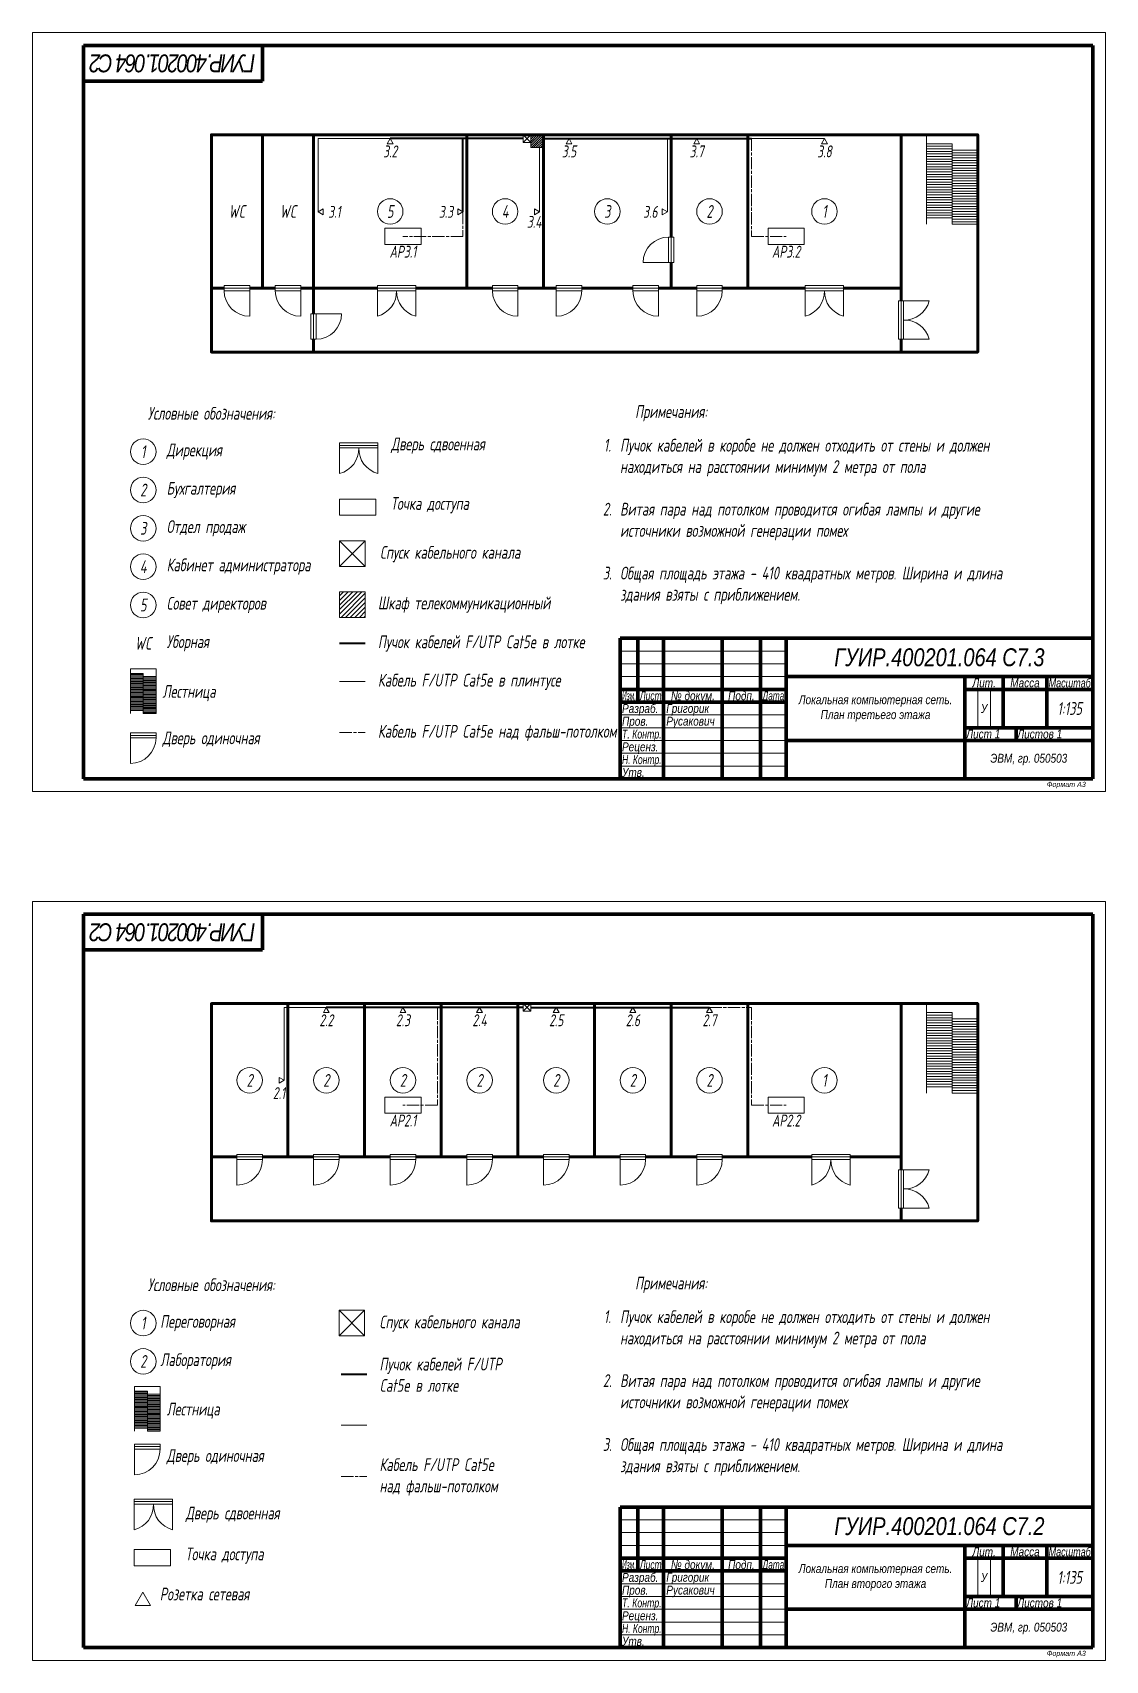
# Model space of a CAD drawing. Header units: inches. Extents: x 0 to 4545, y 0 to 990.
# Drawn here: x 0 to 420, y 353 to 990 of the extents above; entities that cross this region are included whole.
import ezdxf
from ezdxf.enums import TextEntityAlignment as Align

# ---------------------------------------------------------------- set-up
doc = ezdxf.new("R2010")
doc.units = ezdxf.units.IN
doc.header["$LTSCALE"] = 0.2
doc.linetypes.add('ACAD_ISO08W100', pattern=[36, 24, -3, 6, -3])
doc.layers.get('0').update_dxf_attribs({"lineweight": 100})
for name, color, linetype, lineweight in [('2.1 — Текст', 90, 'Continuous', 20), ('Blocks', 3, 'Continuous', 20), ('Twisted Pair', 4, 'Continuous', 20), ('Twisted pair above the ceiling', 4, 'ACAD_ISO08W100', 20), ('Twisted Pair in a tray', 160, 'Continuous', 40), ('Walls', 253, 'Continuous', 60)]:
    doc.layers.add(name, color=color, linetype=linetype, lineweight=lineweight)
doc.layers.add('Layer 1', color=7, linetype='Continuous')
doc.styles.add('Ш-3П', font='ariali.ttf', dxfattribs={"width": 0.8, "height": 3.5})
doc.styles.add('Ш-5', font='ariali.ttf', dxfattribs={"width": 0.8, "height": 5})
doc.styles.add('ШЧ', font='isocpeui.ttf', dxfattribs={"width": 0.7, "height": 5})
picture_1 = doc.add_image_def('image1.png', size_in_pixel=(242, 108))

# ---------------------------------------------------------------- blocks, each defined once
blk = doc.blocks.new('*U262')
at = {"layer": 'Blocks'}
blk.add_line((-2.5, 0), (2.5, 0), dxfattribs=at)
blk = doc.blocks.new('*U263')
at = {"layer": 'Blocks', "color": 0, "linetype": 'ByBlock', "lineweight": -2, "transparency": 16777216}
for p in [(0, 14.5), (0, 14), (0, 13.5), (0, 13), (0, 12.5), (0, 12), (0, 11.5), (0, 11), (0, 10.5), (0, 10), (0, 9.5), (0, 9), (0, 8.5), (0, 8), (0, 7.5), (0, 7), (0, 6.5), (0, 6), (0, 5.5), (0, 5), (0, 4.5), (0, 4), (0, 3.5), (0, 3), (0, 2.5), (0, 2), (0, 1.5), (0, 1), (0, 0.5), (0, 0)]:
    blk.add_blockref('*U262', p, dxfattribs=at)
blk = doc.blocks.new('*U264')
at = {"layer": 'Blocks'}
blk.add_line((-2.5, 0), (2.5, 0), dxfattribs=at)
blk = doc.blocks.new('*U265')
at = {"layer": 'Blocks', "color": 0, "linetype": 'ByBlock', "lineweight": -2, "transparency": 16777216}
for p in [(0, 14.5), (0, 14), (0, 13.5), (0, 13), (0, 12.5), (0, 12), (0, 11.5), (0, 11), (0, 10.5), (0, 10), (0, 9.5), (0, 9), (0, 8.5), (0, 8), (0, 7.5), (0, 7), (0, 6.5), (0, 6), (0, 5.5), (0, 5), (0, 4.5), (0, 4), (0, 3.5), (0, 3), (0, 2.5), (0, 2), (0, 1.5), (0, 1), (0, 0.5), (0, 0)]:
    blk.add_blockref('*U264', p, dxfattribs=at)
blk = doc.blocks.new('*U301')
at = {"layer": 'Blocks'}
blk.add_line((-2.5, 0), (2.5, 0), dxfattribs=at)
blk = doc.blocks.new('*U302')
at = {"layer": 'Blocks', "color": 0, "linetype": 'ByBlock', "lineweight": -2, "transparency": 16777216}
for p in [(0, 14.5), (0, 14), (0, 13.5), (0, 13), (0, 12.5), (0, 12), (0, 11.5), (0, 11), (0, 10.5), (0, 10), (0, 9.5), (0, 9), (0, 8.5), (0, 8), (0, 7.5), (0, 7), (0, 6.5), (0, 6), (0, 5.5), (0, 5), (0, 4.5), (0, 4), (0, 3.5), (0, 3), (0, 2.5), (0, 2), (0, 1.5), (0, 1), (0, 0.5), (0, 0)]:
    blk.add_blockref('*U301', p, dxfattribs=at)
blk = doc.blocks.new('*U299')
at = {"layer": 'Blocks'}
blk.add_line((-2.5, 0), (2.5, 0), dxfattribs=at)
blk = doc.blocks.new('*U300')
at = {"layer": 'Blocks', "color": 0, "linetype": 'ByBlock', "lineweight": -2, "transparency": 16777216}
for p in [(0, 14.5), (0, 14), (0, 13.5), (0, 13), (0, 12.5), (0, 12), (0, 11.5), (0, 11), (0, 10.5), (0, 10), (0, 9.5), (0, 9), (0, 8.5), (0, 8), (0, 7.5), (0, 7), (0, 6.5), (0, 6), (0, 5.5), (0, 5), (0, 4.5), (0, 4), (0, 3.5), (0, 3), (0, 2.5), (0, 2), (0, 1.5), (0, 1), (0, 0.5), (0, 0)]:
    blk.add_blockref('*U299', p, dxfattribs=at)
blk = doc.blocks.new('*U355')
at = {"layer": 'Blocks'}
blk.add_line((-5, 0), (5, 0), dxfattribs=at)
blk = doc.blocks.new('*U356')
at = {"layer": 'Blocks', "color": 0, "linetype": 'ByBlock', "lineweight": -2, "transparency": 16777216}
for p in [(0, 29), (0, 28), (0, 27), (0, 26), (0, 25), (0, 24), (0, 23), (0, 22), (0, 21), (0, 20), (0, 19), (0, 18), (0, 17), (0, 16), (0, 15), (0, 14), (0, 13), (0, 12), (0, 11), (0, 10), (0, 9), (0, 8), (0, 7), (0, 6), (0, 5), (0, 4), (0, 3), (0, 2), (0, 1), (0, 0)]:
    blk.add_blockref('*U355', p, dxfattribs=at)
blk = doc.blocks.new('*U357')
at = {"layer": 'Blocks'}
blk.add_line((-5, 0), (5, 0), dxfattribs=at)
blk = doc.blocks.new('*U358')
at = {"layer": 'Blocks', "color": 0, "linetype": 'ByBlock', "lineweight": -2, "transparency": 16777216}
for p in [(0, 29), (0, 28), (0, 27), (0, 26), (0, 25), (0, 24), (0, 23), (0, 22), (0, 21), (0, 20), (0, 19), (0, 18), (0, 17), (0, 16), (0, 15), (0, 14), (0, 13), (0, 12), (0, 11), (0, 10), (0, 9), (0, 8), (0, 7), (0, 6), (0, 5), (0, 4), (0, 3), (0, 2), (0, 1), (0, 0)]:
    blk.add_blockref('*U357', p, dxfattribs=at)
blk = doc.blocks.new('*U366')
at = {"layer": 'Walls'}
blk.add_line((0, -30), (0, 30), dxfattribs=at)
blk = doc.blocks.new('*U367')
at = {"layer": 'Walls', "color": 0, "linetype": 'ByBlock', "lineweight": -2, "transparency": 16777216}
for p in [(0, 0), (30, 0), (60, 0), (90, 0), (120, 0), (150, 0), (180, 0)]:
    blk.add_blockref('*U366', p, dxfattribs=at)
blk = doc.blocks.new('*U368')
at = {"layer": 'Blocks'}
blk.add_circle((0, 0), 5, dxfattribs=at)
at = {"layer": 'Blocks', "insert": (0, 0), "char_height": 5, "attachment_point": 5, "style": 'ШЧ'}
blk.add_mtext_dynamic_manual_height_columns('2', width=10, gutter_width=90, heights=[0], dxfattribs=at)
blk = doc.blocks.new('*U369')
at = {"layer": 'Walls', "color": 0, "linetype": 'ByBlock', "lineweight": -2, "transparency": 16777216}
for p in [(0, 0), (30, 0), (60, 0), (90, 0), (120, 0), (150, 0), (180, 0)]:
    blk.add_blockref('*U368', p, dxfattribs=at)
blk = doc.blocks.new('*U401')
at = {"layer": 'Blocks'}
blk.add_line((-5, 0), (5, 0), dxfattribs=at)
blk = doc.blocks.new('*U402')
at = {"layer": 'Blocks', "color": 0, "linetype": 'ByBlock', "lineweight": -2, "transparency": 16777216}
for p in [(0, 29), (0, 28), (0, 27), (0, 26), (0, 25), (0, 24), (0, 23), (0, 22), (0, 21), (0, 20), (0, 19), (0, 18), (0, 17), (0, 16), (0, 15), (0, 14), (0, 13), (0, 12), (0, 11), (0, 10), (0, 9), (0, 8), (0, 7), (0, 6), (0, 5), (0, 4), (0, 3), (0, 2), (0, 1), (0, 0)]:
    blk.add_blockref('*U401', p, dxfattribs=at)
blk = doc.blocks.new('*U403')
at = {"layer": 'Blocks'}
blk.add_line((-5, 0), (5, 0), dxfattribs=at)
blk = doc.blocks.new('*U404')
at = {"layer": 'Blocks', "color": 0, "linetype": 'ByBlock', "lineweight": -2, "transparency": 16777216}
for p in [(0, 29), (0, 28), (0, 27), (0, 26), (0, 25), (0, 24), (0, 23), (0, 22), (0, 21), (0, 20), (0, 19), (0, 18), (0, 17), (0, 16), (0, 15), (0, 14), (0, 13), (0, 12), (0, 11), (0, 10), (0, 9), (0, 8), (0, 7), (0, 6), (0, 5), (0, 4), (0, 3), (0, 2), (0, 1), (0, 0)]:
    blk.add_blockref('*U403', p, dxfattribs=at)
blk = doc.blocks.new('*U412')
at = {"layer": 'Blocks'}
for p, q in [((-5, 5), (-5, 6)), ((-5, 6), (5, 6)), ((-5, 4), (-5, 5)), ((-5, 5), (5, 5)), ((5, 4), (-5, 4)), ((-5, 4), (-5, -6)), ((5, 6), (5, 4))]:
    blk.add_line(p, q, dxfattribs=at)
blk.add_arc((-5, 4), 10, 270, 0, dxfattribs=at)
at = {"layer": 'Walls'}
for p, q in [((-5, 5), (-15, 5)), ((15, 5), (5, 5))]:
    blk.add_line(p, q, dxfattribs=at)
blk = doc.blocks.new('*U413')
at = {"layer": 'Walls', "color": 0, "linetype": 'ByBlock', "lineweight": -2, "transparency": 16777216}
for p in [(0, 0), (30, 0), (60, 0), (90, 0), (120, 0), (150, 0), (180, 0)]:
    blk.add_blockref('*U412', p, dxfattribs=at)
blk = doc.blocks.new('*U414')
at = {"layer": 'Blocks'}
blk.add_lwpolyline([(0, 1), (-1.15, -1), (1.15, -1)], close=True, dxfattribs=at)
blk = doc.blocks.new('*U415')
at = {"layer": 'Walls', "color": 0, "linetype": 'ByBlock', "lineweight": -2, "transparency": 16777216}
for p in [(0, 0), (30, 0), (60, 0), (90, 0), (120, 0), (150, 0)]:
    blk.add_blockref('*U414', p, dxfattribs=at)
blk = doc.blocks.new('*U420')
at = {"layer": 'Blocks', "insert": (0, 0), "char_height": 5, "attachment_point": 5, "style": 'ШЧ'}
blk.add_mtext_dynamic_manual_height_columns('WC', width=20, gutter_width=90, heights=[0], dxfattribs=at)
blk = doc.blocks.new('*U421')
at = {"layer": 'Walls', "color": 0, "linetype": 'ByBlock', "lineweight": -2, "transparency": 16777216}
for p in [(0, 0), (20, 0)]:
    blk.add_blockref('*U420', p, dxfattribs=at)

msp = doc.modelspace()

# ---------------------------------------------------------------- hatches: boundary and pattern name
at = {"layer": 'Blocks', "transparency": 33554559}
h = msp.add_hatch(dxfattribs=at)
h.set_pattern_fill('ANSI31', color=256, scale=0.2)
h.set_pattern_definition([(45, (20.00003, 10), (-0.4490128, 0.4490128), [])])
h.paths.add_polyline_path([(200, 950), (195, 950), (195, 945), (200, 945)])
h = msp.add_hatch(dxfattribs=at)
h.set_pattern_fill('ANSI31', color=256, scale=0.399997)
h.set_pattern_definition([(45, (-229.7874, -1108.857), (-0.8980196, 0.8980196), [])])
h.paths.add_polyline_path([(130.21, 771.13), (120.21, 771.13), (120.21, 761.13), (130.21, 761.13)])

# ---------------------------------------------------------------- linework, layer by layer
at = {"lineweight": 20}
for p, q in [((0, 693), (0, 990)), ((0, 990), (420, 990)), ((420, 990), (420, 693)), ((230, 748), (295, 748)), ((230, 743), (295, 743)), ((230, 738), (295, 738)), ((370, 718), (370, 733)), ((380, 733), (375, 733)), ((375, 733), (375, 718)), ((230, 723), (295, 723)), ((230, 718), (295, 718)), ((375, 718), (370, 718)), ((230, 713), (295, 713)), ((230, 708), (295, 708)), ((230, 703), (295, 703)), ((420, 693), (0, 693)), ((0, 353), (0, 650)), ((0, 650), (420, 650)), ((420, 650), (420, 353)), ((230, 408), (295, 408)), ((230, 403), (295, 403)), ((230, 398), (295, 398)), ((370, 378), (370, 393)), ((380, 393), (375, 393)), ((375, 393), (375, 378)), ((230, 383), (295, 383)), ((230, 378), (295, 378)), ((375, 378), (370, 378)), ((230, 373), (295, 373)), ((230, 368), (295, 368)), ((230, 363), (295, 363)), ((420, 353), (0, 353))]:
    msp.add_line(p, q, dxfattribs=at)
at = {"lineweight": 100}
for p, q in [((415, 985), (20, 985)), ((20, 985), (20, 698)), ((20, 985), (90, 985)), ((90, 985), (90, 971)), ((415, 698), (415, 985)), ((90, 971), (20, 971)), ((237, 753), (230, 753)), ((230, 753), (230, 698)), ((247, 753), (237, 753)), ((237, 753), (237, 728)), ((270, 753), (247, 753)), ((247, 753), (247, 698)), ((285, 753), (270, 753)), ((270, 753), (270, 698)), ((295, 753), (285, 753)), ((285, 753), (285, 698)), ((295, 738), (295, 753)), ((295, 753), (415, 753)), ((230, 733), (295, 733)), ((295, 713), (295, 738)), ((295, 738), (365, 738)), ((365, 733), (365, 738)), ((365, 738), (380, 738)), ((380, 733), (365, 733)), ((365, 733), (365, 718)), ((397, 738), (380, 738)), ((380, 738), (380, 733)), ((397, 733), (380, 733)), ((380, 733), (380, 718)), ((415, 738), (397, 738)), ((397, 738), (397, 733)), ((415, 733), (397, 733)), ((397, 733), (397, 718)), ((230, 728), (295, 728)), ((365, 713), (365, 718)), ((365, 718), (385, 718)), ((385, 718), (385, 713)), ((385, 718), (415, 718)), ((295, 698), (295, 713)), ((295, 713), (365, 713)), ((415, 713), (365, 713)), ((365, 713), (365, 698)), ((20, 698), (415, 698)), ((230, 698), (415, 698)), ((415, 698), (365, 698)), ((415, 645), (20, 645)), ((20, 645), (20, 358)), ((20, 645), (90, 645)), ((90, 645), (90, 631)), ((415, 358), (415, 645)), ((90, 631), (20, 631)), ((237, 413), (230, 413)), ((230, 413), (230, 358)), ((247, 413), (237, 413)), ((237, 413), (237, 388)), ((270, 413), (247, 413)), ((247, 413), (247, 358)), ((285, 413), (270, 413)), ((270, 413), (270, 358)), ((295, 413), (285, 413)), ((285, 413), (285, 358)), ((295, 398), (295, 413)), ((295, 413), (415, 413)), ((295, 373), (295, 398)), ((295, 398), (365, 398)), ((365, 393), (365, 398)), ((365, 398), (380, 398)), ((397, 398), (380, 398)), ((380, 398), (380, 393)), ((415, 398), (397, 398)), ((397, 398), (397, 393)), ((230, 393), (295, 393)), ((380, 393), (365, 393)), ((365, 393), (365, 378)), ((397, 393), (380, 393)), ((380, 393), (380, 378)), ((415, 393), (397, 393)), ((397, 393), (397, 378)), ((230, 388), (295, 388)), ((365, 373), (365, 378)), ((365, 378), (385, 378)), ((385, 378), (385, 373)), ((385, 378), (415, 378)), ((295, 358), (295, 373)), ((295, 373), (365, 373)), ((415, 373), (365, 373)), ((365, 373), (365, 358)), ((20, 358), (415, 358)), ((230, 358), (415, 358)), ((415, 358), (365, 358))]:
    msp.add_line(p, q, dxfattribs=at)
at = {"layer": 'Blocks'}
for p, q in [((195, 950), (192, 950)), ((192, 950), (192, 947)), ((195, 950), (192, 947)), ((192, 950), (195, 947)), ((195, 947), (195, 950)), ((195, 950), (195, 945)), ((195, 950), (200, 950)), ((200, 950), (200, 945)), ((350, 915), (350, 950)), ((192, 947), (195, 947)), ((195, 945), (200, 945)), ((360, 946.5), (360, 915)), ((251, 910), (249, 910)), ((249, 910), (249, 900)), ((250, 900), (250, 910)), ((251, 900), (251, 910)), ((249, 900), (239, 900)), ((249, 900), (250, 900)), ((250, 900), (251, 900)), ((75, 891), (75, 889)), ((85, 891), (75, 891)), ((85, 890), (75, 890)), ((75, 889), (85, 889)), ((85, 890), (85, 891)), ((85, 889), (85, 890)), ((85, 889), (85, 879)), ((95, 891), (95, 889)), ((105, 891), (95, 891)), ((105, 890), (95, 890)), ((95, 889), (105, 889)), ((105, 890), (105, 891)), ((105, 889), (105, 890)), ((105, 889), (105, 879)), ((135, 889), (135, 891)), ((150, 891), (135, 891)), ((150, 890), (135, 890)), ((150, 889), (135, 889)), ((135, 889), (142.5, 889)), ((135, 889), (135, 879)), ((150, 889), (150, 891)), ((150, 889), (150, 879)), ((180, 891), (180, 889)), ((190, 891), (180, 891)), ((190, 890), (180, 890)), ((180, 889), (190, 889)), ((190, 890), (190, 891)), ((190, 889), (190, 890)), ((190, 889), (190, 879)), ((205, 890), (205, 891)), ((205, 891), (215, 891)), ((205, 889), (205, 890)), ((205, 890), (215, 890)), ((215, 889), (205, 889)), ((205, 889), (205, 879)), ((215, 891), (215, 889)), ((235, 891), (235, 889)), ((245, 891), (235, 891)), ((245, 890), (235, 890)), ((235, 889), (245, 889)), ((245, 890), (245, 891)), ((245, 889), (245, 890)), ((245, 889), (245, 879)), ((260, 890), (260, 891)), ((260, 891), (270, 891)), ((260, 889), (260, 890)), ((260, 890), (270, 890)), ((270, 889), (260, 889)), ((260, 889), (260, 879)), ((270, 891), (270, 889)), ((302.5, 889), (302.5, 891)), ((317.5, 891), (302.5, 891)), ((317.5, 890), (302.5, 890)), ((317.5, 889), (302.5, 889)), ((302.5, 889), (310, 889)), ((302.5, 889), (302.5, 879)), ((317.5, 889), (317.5, 891)), ((317.5, 889), (317.5, 879)), ((110, 880), (109, 880)), ((109, 880), (109, 870)), ((111, 880), (110, 880)), ((110, 880), (110, 870)), ((111, 870), (111, 880)), ((111, 880), (121, 880)), ((341, 885), (339, 885)), ((339, 885), (339, 870)), ((340, 885), (340, 870)), ((341, 885), (341, 870)), ((341, 885), (351, 885)), ((341, 870), (341, 877.5)), ((109, 870), (111, 870)), ((341, 870), (339, 870)), ((341, 870), (351, 870)), ((120.21, 827.45), (120.21, 829.45)), ((135.21, 829.45), (120.21, 829.45)), ((135.21, 828.45), (120.21, 828.45)), ((135.21, 827.45), (135.21, 829.45)), ((135.21, 827.45), (120.21, 827.45)), ((120.21, 827.45), (127.71, 827.45)), ((120.21, 827.45), (120.21, 817.45)), ((135.21, 827.45), (135.21, 817.45)), ((130.21, 791.13), (120.21, 791.13)), ((120.21, 791.13), (120.21, 781.13)), ((120.21, 781.13), (130.21, 791.13)), ((120.21, 791.13), (130.21, 781.13)), ((130.21, 781.13), (130.21, 791.13)), ((120.21, 781.13), (130.21, 781.13)), ((120.21, 771.13), (130.21, 771.13)), ((120.21, 771.13), (120.21, 761.13)), ((130.21, 771.13), (130.21, 761.13)), ((120.21, 761.13), (130.21, 761.13)), ((38.33, 723.5), (38.33, 741)), ((48.33, 741), (38.33, 741)), ((43.33, 739.25), (43.33, 723.5)), ((48.33, 741), (48.33, 723.5)), ((43.38, 725.82), (48.38, 725.82)), ((38.33, 715), (38.33, 716)), ((38.33, 716), (48.33, 716)), ((38.33, 714), (38.33, 715)), ((38.33, 715), (48.33, 715)), ((48.33, 714), (38.33, 714)), ((38.33, 714), (38.33, 704)), ((48.33, 716), (48.33, 714)), ((195, 610), (192, 610)), ((192, 610), (192, 607)), ((195, 610), (192, 607)), ((192, 610), (195, 607)), ((192, 607), (195, 607)), ((195, 607), (195, 610)), ((350, 575), (350, 610)), ((360, 606.5), (360, 575)), ((305, 549), (305, 551)), ((320, 551), (305, 551)), ((320, 550), (305, 550)), ((320, 549), (305, 549)), ((305, 549), (312.5, 549)), ((305, 549), (305, 539)), ((320, 549), (320, 551)), ((320, 549), (320, 539)), ((341, 545), (339, 545)), ((339, 545), (339, 530)), ((340, 545), (340, 530)), ((341, 545), (341, 530)), ((341, 545), (351, 545)), ((341, 530), (341, 537.5)), ((341, 530), (339, 530)), ((341, 530), (351, 530)), ((130, 490), (120, 490)), ((120, 490), (120, 480)), ((120, 480), (130, 490)), ((120, 490), (130, 480)), ((130, 480), (130, 490)), ((120, 480), (130, 480)), ((39.96, 442.68), (39.96, 460.18)), ((39.96, 460.18), (49.96, 460.18)), ((49.96, 460.18), (49.96, 442.68)), ((44.96, 458.43), (44.96, 442.68)), ((39.96, 436.68), (39.96, 437.68)), ((39.96, 437.68), (49.96, 437.68)), ((39.96, 435.68), (39.96, 436.68)), ((39.96, 436.68), (49.96, 436.68)), ((49.96, 435.68), (39.96, 435.68)), ((39.96, 435.68), (39.96, 425.68)), ((49.96, 437.68), (49.96, 435.68)), ((39.83, 414.13), (39.83, 416.13)), ((54.83, 416.13), (39.83, 416.13)), ((54.83, 415.13), (39.83, 415.13)), ((54.83, 414.13), (39.83, 414.13)), ((39.83, 414.13), (47.33, 414.13)), ((39.83, 414.13), (39.83, 404.13)), ((54.83, 414.13), (54.83, 416.13)), ((54.83, 414.13), (54.83, 404.13))]:
    msp.add_line(p, q, dxfattribs=at)
for points in [[(140, 948.5), (138.85, 946.5), (141.15, 946.5)], [(210, 948.5), (208.85, 946.5), (211.15, 946.5)], [(260, 948.5), (258.85, 946.5), (261.15, 946.5)], [(310, 948.5), (308.85, 946.5), (311.15, 946.5)], [(111.75, 919.83), (113.75, 920.99), (113.75, 918.68)], [(168.5, 919.83), (166.5, 920.99), (166.5, 918.68)], [(198.5, 919.83), (196.5, 920.99), (196.5, 918.68)], [(248.5, 919.83), (246.5, 920.99), (246.5, 918.68)], [(98.5, 580), (96.5, 581.15), (96.5, 578.85)], [(43.23, 379.72), (40.23, 374.52), (46.23, 374.52)]]:
    msp.add_lwpolyline(points, close=True, dxfattribs=at)
for centre in [(140, 920), (185, 920), (225, 920), (265, 920), (310, 920), (43.33, 826), (43.33, 811), (43.33, 796), (43.33, 781), (43.33, 766), (310, 580), (43.33, 485), (43.33, 470)]:
    msp.add_circle(centre, 5, dxfattribs=at)
for centre, start, end in [((249, 900), 90, 180), ((85, 889), 180, 270), ((105, 889), 180, 270), ((132.5, 888.69), 284.47029, 1.78991), ((152.5, 888.69), 178.21009, 255.52971), ((190, 889), 180, 270), ((205, 889), 270, 360), ((245, 889), 180, 270), ((260, 889), 270, 360), ((300, 888.69), 284.47029, 1.78991), ((320, 888.69), 178.21009, 255.52971), ((111, 880), 270, 0), ((341.31, 887.5), 268.21009, 345.52971), ((341.31, 867.5), 14.47029, 91.78991), ((117.71, 827.13), 284.47029, 1.78991), ((137.71, 827.13), 178.21009, 255.52971), ((38.33, 714), 270, 360), ((302.5, 548.69), 284.47029, 1.78991), ((322.5, 548.69), 178.21009, 255.52971), ((341.31, 547.5), 268.21009, 345.52971), ((341.31, 527.5), 14.47029, 91.78991), ((39.96, 435.68), 270, 360), ((37.33, 413.82), 284.47029, 1.78991), ((57.33, 413.82), 178.21009, 255.52971)]:
    msp.add_arc(centre, 10, start, end, dxfattribs=at)
at = {"layer": 'Twisted Pair'}
for p, q in [((198.5, 919.83), (198.5, 945)), ((248.5, 919.83), (248.5, 948.5)), ((281.5, 948.5), (310, 948.5)), ((120.21, 736.13), (130.21, 736.13)), ((115, 608.5), (98.5, 608.5)), ((98.5, 608.5), (98.5, 580)), ((120.83, 445), (130.83, 445))]:
    msp.add_line(p, q, dxfattribs=at)
msp.add_lwpolyline([(140, 948.5), (111.75, 948.5), (111.75, 919.83)], dxfattribs=at)
at = {"layer": 'Twisted pair above the ceiling'}
for p, q in [((120.21, 716.13), (130.21, 716.13)), ((120.83, 425), (130.83, 425))]:
    msp.add_line(p, q, dxfattribs=at)
for points in [[(281.5, 948.5), (281.5, 910.25), (295, 910.25)], [(168.5, 919.83), (168.5, 910.25), (145, 910.25)], [(158.5, 608.5), (158.5, 570.25), (145, 570.25)], [(265, 608.5), (281.5, 608.5), (281.5, 570.25), (295, 570.25)]]:
    msp.add_lwpolyline(points, dxfattribs=at)
at = {"layer": 'Twisted Pair in a tray'}
for p, q in [((192, 948.5), (140, 948.5)), ((168.5, 919.83), (168.5, 948.5)), ((200, 948.5), (281.5, 948.5)), ((120.21, 751.13), (130.21, 751.13)), ((192, 608.5), (115, 608.5)), ((195, 608.5), (265, 608.5)), ((120.83, 465), (130.83, 465))]:
    msp.add_line(p, q, dxfattribs=at)
at = {"layer": 'Walls'}
for p, q in [((90, 950), (90, 890)), ((110, 950), (110, 890)), ((170, 950), (170, 890)), ((200, 950), (200, 890)), ((250, 950), (250, 910)), ((280, 950), (280, 890)), ((340, 885), (340, 950)), ((250, 900), (250, 890)), ((110, 895), (110, 880)), ((75, 890), (70, 890)), ((85, 890), (95, 890)), ((135, 890), (105, 890)), ((180, 890), (150, 890)), ((205, 890), (190, 890)), ((235, 890), (215, 890)), ((260, 890), (245, 890)), ((270, 890), (302.5, 890)), ((317.5, 890), (340, 890)), ((110, 870), (110, 865)), ((340, 870), (340, 865)), ((340, 545), (340, 610)), ((280, 550), (305, 550)), ((320, 550), (340, 550)), ((340, 530), (340, 525))]:
    msp.add_line(p, q, dxfattribs=at)
for points in [[(330, 865), (370, 865), (370, 950), (70, 950), (70, 865), (330, 865)], [(330, 525), (370, 525), (370, 610), (70, 610), (70, 525), (330, 525)]]:
    msp.add_lwpolyline(points, dxfattribs=at)

# ---------------------------------------------------------------- block references
at = {"layer": 'Blocks'}
for name, p in [('*U402', (355, 917.5)), ('*U404', (365, 915)), ('*U302', (40.83, 724.75)), ('*U300', (45.83, 723.5)), ('*U356', (355, 577.5)), ('*U358', (365, 575)), ('*U263', (42.46, 443.93)), ('*U265', (47.46, 442.68))]:
    msp.add_blockref(name, p, dxfattribs=at)
at = {"layer": 'Walls'}
for name, p in [('*U421', (80, 920)), ('*U367', (100, 580)), ('*U415', (115, 607.5)), ('*U369', (85, 580)), ('*U413', (85, 545))]:
    msp.add_blockref(name, p, dxfattribs=at)

# ---------------------------------------------------------------- texts
at = {"lineweight": 100, "char_height": 7, "attachment_point": 5, "rotation": 180, "style": 'Ш-5'}
for insert in [(55, 978), (55, 638)]:
    msp.add_mtext_dynamic_manual_height_columns('{\\fArial|b0|i1|c204|p34;\\T0.85;ГУИР.400201.064\\fArial|b0|i1|c0|p34; \\fArial|b0|i1|c204|p34;С\\fArial|b0|i1|c0|p34;2}', width=70, gutter_width=250, heights=[0], dxfattribs=dict(at, insert=insert))
at = {"lineweight": 20}
for s, width, heights, insert, char_height, attachment_point, style in [('{\\fArial|b0|i1|c204|p34;ГУИР.400201.064 С}7.{\\fArial|b0|i1|c204|p34;3}', 120, [0], (355, 745.5), 7, 5, 'Ш-5'), ('{\\fArial|b0|i1|c204|p34;Лит.}', 15, [0], (372.5, 735.5), 3.5, 5, 'Ш-3П'), ('\\pxqc;{\\fArial|b0|i1|c204|p34;Масса}', 17, [0], (388.5, 735.5), 3.5, 5, 'Ш-3П'), (' {\\fArial|b0|i1|c204|p34;Григорик}', 23, [0], (247, 725.01), 3.5, 4, 'Ш-3П'), ('{\\fArial|b0|i1|c204|p34;Локальная компьютерная сеть. План} {\\fArial|b0|i1|c204|p34;третьего этажа}', 70, [0], (330, 725.5), 3.5, 5, 'Ш-3П'), ('{\\fArial|b0|i1|c204|p34; Русакович}', 23, [0], (247, 720.01), 3.5, 4, 'Ш-3П'), ('\\pxql;{\\fArial|b0|i1|c204|p34;Лист} 1', 19.5, [0], (365.5, 715.5), 3.5, 4, 'Ш-3П'), ('\\pxql;{\\fArial|b0|i1|c204|p34;Листов} 1', 29.5, [5], (385.5, 715.5), 3.5, 4, 'Ш-3П'), ('{\\fArial|b0|i1|c204|p34;ЭВМ, гр. 050503}', 50, [0], (390, 705.5), 3.5, 5, 'Ш-3П'), ('{\\fArial|b0|i1|c204|p34;ГУИР.400201.064 С}7.2', 120, [0], (355, 405.5), 7, 5, 'Ш-5'), ('{\\fArial|b0|i1|c204|p34;Лит.}', 15, [0], (372.5, 395.5), 3.5, 5, 'Ш-3П'), ('\\pxqc;{\\fArial|b0|i1|c204|p34;Масса}', 17, [0], (388.5, 395.5), 3.5, 5, 'Ш-3П'), ('{\\fArial|b0|i1|c204|p34;Локальная компьютерная сеть. План второго этажа}', 70, [0], (330, 385.5), 3.5, 5, 'Ш-3П'), (' {\\fArial|b0|i1|c204|p34;Григорик}', 23, [0], (247, 385.01), 3.5, 4, 'Ш-3П'), ('{\\fArial|b0|i1|c204|p34; Русакович}', 23, [0], (247, 380.01), 3.5, 4, 'Ш-3П'), ('\\pxql;{\\fArial|b0|i1|c204|p34;Лист} 1', 19.5, [0], (365.5, 375.5), 3.5, 4, 'Ш-3П'), ('\\pxql;{\\fArial|b0|i1|c204|p34;Листов} 1', 29.5, [5], (385.5, 375.5), 3.5, 4, 'Ш-3П'), ('{\\fArial|b0|i1|c204|p34;ЭВМ, гр. 050503}', 50, [0], (390, 365.5), 3.5, 5, 'Ш-3П')]:
    msp.add_mtext_dynamic_manual_height_columns(s, width=width, gutter_width=250, heights=heights, dxfattribs=dict(at, insert=insert, char_height=char_height, attachment_point=attachment_point, style=style))
at = {"lineweight": 100, "char_height": 2, "attachment_point": 6, "style": 'Ш-3П'}
for insert in [(415, 695.5), (415, 355.5)]:
    msp.add_mtext_dynamic_manual_height_columns('\\pxr1.33333;{\\fArial|b0|i1|c204|p34;Формат А}3{\\fArial|b0|i1|c204|p34;  }', width=50, gutter_width=25, heights=[0], dxfattribs=dict(at, insert=insert))
at = {"layer": '2.1 — Текст', "color": 0, "style": 'Ш-3П'}
for s, width, p, p2 in [('Масштаб', 0.71737, (397.75, 733.75), (414.25, 733.75)), ('Изм.', 0.524764, (230.75, 728.75), (236.25, 728.75)), ('Лист', 0.675192, (237.75, 728.75), (246.25, 728.75)), ('Дата', 0.656153, (285.75, 728.75), (294.25, 728.75)), ('Т. Контр.', 0.699901, (230.75, 713.75), (246.25, 713.75)), ('Н. Контр.', 0.683111, (230.75, 703.75), (246.25, 703.75)), ('Масштаб', 0.71737, (397.75, 393.75), (414.25, 393.75)), ('Изм.', 0.524764, (230.75, 388.75), (236.25, 388.75)), ('Лист', 0.675192, (237.75, 388.75), (246.25, 388.75)), ('Дата', 0.656153, (285.75, 388.75), (294.25, 388.75)), ('Т. Контр.', 0.699901, (230.75, 373.75), (246.25, 373.75)), ('Н. Контр.', 0.683111, (230.75, 363.75), (246.25, 363.75))]:
    msp.add_text(s, height=3.5, dxfattribs=dict(at, width=width)).set_placement(p, p2, align=Align.FIT)
at = {"layer": '2.1 — Текст', "color": 0, "style": 'Ш-3П', "width": 0.8}
for s, p in [('Разраб.', (230.75, 725.5)), ('Пров.', (230.75, 720.5)), ('Реценз.', (230.75, 710.5)), ('Утв.', (230.75, 700.5)), ('Разраб.', (230.75, 385.5)), ('Пров.', (230.75, 380.5)), ('Реценз.', (230.75, 370.5)), ('Утв.', (230.75, 360.5))]:
    msp.add_text(s, height=3.5, dxfattribs=at).set_placement(p, align=Align.MIDDLE_LEFT)
for s, p in [('№ докум.', (258.5, 730.5)), ('Подп.', (277.5, 730.5)), ('У', (372.5, 725.5)), ('№ докум.', (258.5, 390.5)), ('Подп.', (277.5, 390.5)), ('У', (372.5, 385.5))]:
    msp.add_text(s, height=3.5, dxfattribs=at).set_placement(p, align=Align.MIDDLE_CENTER)
at = {"layer": 'Blocks', "lineweight": 0, "attachment_point": 5, "style": 'ШЧ'}
for s, insert, char_height in [('3.2', (140, 943.5), 4.667), ('3.5', (210, 943.5), 4.667), ('3.{\\fISOCPEUR|b0|i1|c204|p34;7}', (260, 943.5), 4.6667), ('3.8', (310, 943.5), 4.667), ('3.1', (118.17, 919.83), 4.667), ('3.3', (161.83, 919.83), 4.667), ('3.4', (196.38, 915.92), 4.667), ('3.6', (241.83, 919.83), 4.667), ('AP{\\fISOCPEUR|b0|i1|c204|p34;3.1}', (145, 904.25), 4.6667), ('AP{\\fISOCPEUR|b0|i1|c204|p34;3.2}', (295, 904.25), 4.6667), ('2.2', (115, 603.5), 4.667), ('2.3', (145, 603.5), 4.667), ('2.4', (175, 603.5), 4.667), ('2.5', (205, 603.5), 4.667), ('2.6', (235, 603.5), 4.667), ('2.7', (265, 603.5), 4.667), ('2.1', (96.5, 575), 4.667), ('AP2{\\fISOCPEUR|b0|i1|c204|p34;.1}', (145, 564.25), 4.6667), ('AP2{\\fISOCPEUR|b0|i1|c204|p34;.2}', (295, 564.25), 4.6667)]:
    msp.add_mtext_dynamic_manual_height_columns(s, width=13.3333, gutter_width=120, heights=[0], dxfattribs=dict(at, insert=insert, char_height=char_height))
at = {"layer": 'Blocks', "char_height": 5, "style": 'ШЧ'}
for s, width, gutter_width, heights, insert, attachment_point in [('5', 10, 90, [0], (140, 920), 5), ('4', 10, 90, [0], (185, 920), 5), ('3', 10, 90, [0], (225, 920), 5), ('2', 10, 90, [0], (265, 920), 5), ('1', 10, 90, [0], (310, 920), 5), ('{\\fISOCPEUR|b0|i1|c204|p34;Условные обозначения:}', 60, 90, [0], (70, 841), 5), ('{\\fISOCPEUR|b0|i1|c204|p34;Примечания}:', 60, 90, [0], (250, 841), 5), ('1', 10, 90, [0], (43.33, 826), 5), ('{\\fISOCPEUR|b0|i1|c204|p34;Дирекция}', 93.8766, 90, [12.02], (52.5, 826), 4), ('{\\fISOCPEUR|b0|i1|c204|p34;Дверь сдвоенная}', 70, 90, [0], (140.38, 828.32), 4), ('1.', 10, 90, [0], (225, 831), 2), ('{\\fISOCPEUR|b0|i1|c204|p34;Пучок кабелей в коробе не должен отходить от стены и должен находиться на расстоянии минимум 2 метра от пола\\P}\\P{\\fISOCPEUR|b0|i1|c204|p34;Витая пара над потолком проводится огибая лампы и другие источники возможной генерации помех\\P}\\P{\\fISOCPEUR|b0|i1|c204|p34;Общая площадь этажа - 410 квадратных} {\\fISOCPEUR|b0|i1|c204|p34;метров. Ширина и длина здания взяты с приближением.}', 160.5862, 90, [67.62], (230, 831), 1), ('2', 10, 90, [0], (43.33, 811), 5), ('{\\fISOCPEUR|b0|i1|c204|p34;Бухгалтерия}', 70, 90, [0], (52.5, 811), 4), ('{\\fISOCPEUR|b0|i1|c204|p34;Точка доступа}', 70, 90, [0], (140.21, 805.05), 4), ('2.', 10, 90, [0], (225, 806), 2), ('3', 10, 90, [0], (43.33, 796), 5), ('{\\fISOCPEUR|b0|i1|c204|p34;Отдел продаж}', 76.3639, 90, [13.08], (52.5, 796), 4), ('4', 10, 90, [0], (43.33, 781), 5), ('{\\fISOCPEUR|b0|i1|c204|p34;Кабинет администратора}', 92.2436, 90, [12.44], (52.5, 781), 4), ('{\\fISOCPEUR|b0|i1|c204|p34;Спуск кабельного канала}', 70, 90, [0], (136.04, 785.91), 4), ('3.', 10, 90, [0], (225, 781), 2), ('5', 10, 90, [0], (43.33, 766), 5), ('{\\fISOCPEUR|b0|i1|c204|p34;Совет директоров}', 83.8721, 90, [13.52], (52.5, 766), 4), ('{\\fISOCPEUR|b0|i1|c204|p34;Шкаф телекоммуникационный }', 70, 90, [0], (135.21, 766.13), 4), ('WC', 10, 90, [0], (43.33, 751), 5), ('{\\fISOCPEUR|b0|i1|c204|p34;Уборная}', 83.8721, 90, [13.52], (52.5, 751), 4), ('{\\fISOCPEUR|b0|i1|c204|p34;Пучок кабелей }F/UTP{\\fISOCPEUR|b0|i1|c204|p34; }Cat{\\fISOCPEUR|b0|i1|c204|p34;5}e {\\fISOCPEUR|b0|i1|c204|p34;в лотке}', 90.6348, 90, [9.76], (135.21, 750.91), 4), ('{\\fISOCPEUR|b0|i1|c204|p34;Кабель }F/UTP{\\fISOCPEUR|b0|i1|c204|p34; }Cat{\\fISOCPEUR|b0|i1|c204|p34;5}e {\\fISOCPEUR|b0|i1|c204|p34;в плинтусе}', 100.3376, 90, [0], (135.21, 735.91), 4), ('{\\fISOCPEUR|b0|i1|c204|p34;Лестница}', 65, 90, [0], (50.88, 731.5), 4), ('{\\fISOCPEUR|b0|i1|c204|p34;Дверь одиночная}', 70, 90, [0], (50.88, 713.32), 4), ('{\\fISOCPEUR|b0|i1|c204|p34;Кабель }F/UTP{\\fISOCPEUR|b0|i1|c204|p34; }Cat{\\fISOCPEUR|b0|i1|c204|p34;5}e {\\fISOCPEUR|b0|i1|c204|p34;над фальш-потолком}', 94.611, 90, [27.17], (135.21, 715.91), 4), ('1', 10, 90, [0], (310, 580), 5), ('{\\fISOCPEUR|b0|i1|c204|p34;Условные обозначения:}', 60, 90, [0], (70, 500), 5), ('{\\fISOCPEUR|b0|i1|c204|p34;Примечания}:', 60, 90, [0], (250, 500), 5), ('1', 10, 90, [0], (43.33, 485), 5), ('{\\fISOCPEUR|b0|i1|c204|p34;Переговорная}', 70, 90, [0], (50, 485), 4), ('{\\fISOCPEUR|b0|i1|c204|p34;Спуск кабельного канала}', 70, 90, [0], (135.83, 484.78), 4), ('1.', 10, 90, [0], (225, 490), 2), ('{\\fISOCPEUR|b0|i1|c204|p34;Пучок кабелей в коробе не должен отходить от стены и должен находиться на расстоянии минимум 2 метра от пола\\P}\\P{\\fISOCPEUR|b0|i1|c204|p34;Витая пара над потолком проводится огибая лампы и другие источники возможной генерации помех\\P}\\P{\\fISOCPEUR|b0|i1|c204|p34;Общая площадь этажа - 410 квадратных} {\\fISOCPEUR|b0|i1|c204|p34;метров. Ширина и длина здания взяты с приближением.}', 160.5862, 90, [67.62], (230, 490), 1), ('2', 10, 90, [0], (43.33, 470), 5), ('{\\fISOCPEUR|b0|i1|c204|p34;Лаборатория}', 70, 90, [0], (50, 470), 4), ('{\\fISOCPEUR|b0|i1|c204|p34;Пучок кабелей }F/UTP{\\fISOCPEUR|b0|i1|c204|p34; }\\PCat{\\fISOCPEUR|b0|i1|c204|p34;5}e {\\fISOCPEUR|b0|i1|c204|p34;в лотке}', 91.6665, 90, [33.27], (135.83, 464.78), 4), ('2.', 10, 90, [0], (225, 465), 2), ('{\\fISOCPEUR|b0|i1|c204|p34;Лестница}', 65, 90, [0], (52.5, 450.68), 4), ('3.', 10, 90, [0], (225, 440), 2), ('{\\fISOCPEUR|b0|i1|c204|p34;Дверь одиночная}', 70, 90, [0], (52.5, 432.5), 4), ('{\\fISOCPEUR|b0|i1|c204|p34;Кабель }F/UTP{\\fISOCPEUR|b0|i1|c204|p34; }Cat{\\fISOCPEUR|b0|i1|c204|p34;5}e \\P{\\fISOCPEUR|b0|i1|c204|p34;над фальш-потолком}', 117.5523, 0, [30.88], (135.83, 424.78), 4), ('{\\fISOCPEUR|b0|i1|c204|p34;Дверь сдвоенная}', 70, 90, [0], (60, 410), 4), ('{\\fISOCPEUR|b0|i1|c204|p34;Точка доступа}', 70, 90, [0], (59.83, 393.99), 4), ('{\\fISOCPEUR|b0|i1|c204|p34;Розетка сетевая}', 70, 90, [0], (49.83, 378.99), 4)]:
    msp.add_mtext_dynamic_manual_height_columns(s, width=width, gutter_width=gutter_width, heights=heights, dxfattribs=dict(at, insert=insert, attachment_point=attachment_point))
at = {"layer": 'Layer 1', "char_height": 5, "attachment_point": 5, "style": 'ШЧ'}
for insert in [(406, 725.5), (406, 385.5)]:
    msp.add_mtext_dynamic_manual_height_columns('1:135', width=18, gutter_width=90, heights=[0], dxfattribs=dict(at, insert=insert))

# ---------------------------------------------------------------- pictures from other files: only their frames are drawn
at = {"lineweight": 0}
image = msp.add_image(picture_1, insert=(137.93, 907.09), size_in_units=(14.15, 6.31), rotation=0, dxfattribs=at)
image.dxf.flags = 15
image = msp.add_image(picture_1, insert=(287.93, 907.09), size_in_units=(14.15, 6.31), rotation=0, dxfattribs=at)
image.dxf.flags = 15
image = msp.add_image(picture_1, insert=(120.21, 801.13), size_in_units=(14.15, 6.31), rotation=0, dxfattribs=at)
image.dxf.flags = 15
image = msp.add_image(picture_1, insert=(137.93, 567.09), size_in_units=(14.15, 6.31), rotation=0, dxfattribs=at)
image.dxf.flags = 15
image = msp.add_image(picture_1, insert=(287.93, 567.09), size_in_units=(14.15, 6.31), rotation=0, dxfattribs=at)
image.dxf.flags = 15
image = msp.add_image(picture_1, insert=(39.83, 390.07), size_in_units=(14.15, 6.31), rotation=0, dxfattribs=at)
image.dxf.flags = 15

doc.saveas('drawing.dxf')
